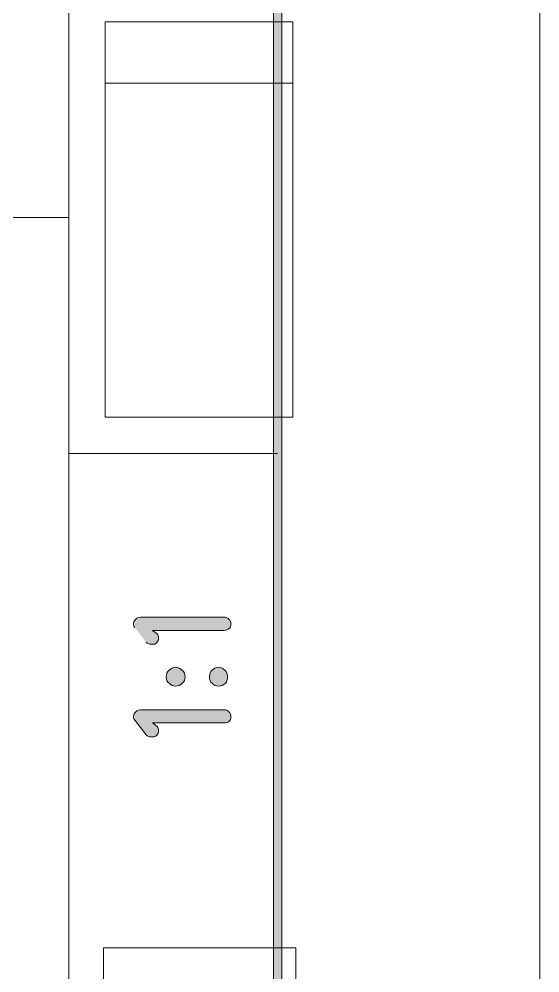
# Model space of a CAD drawing. Header units: inches. Extents: x -1525 to 612, y 0 to 1008.
# Drawn here: x 567.1 to 612, y 726.5 to 808.7 of the extents above; entities that cross this region are included whole.
import ezdxf

# ---------------------------------------------------------------- set-up
doc = ezdxf.new("R2010")
doc.units = ezdxf.units.IN
doc.header["$MEASUREMENT"] = 0
doc.header["$XCLIPFRAME"] = 2
doc.layers.add('Layer 1', color=7, linetype='Continuous', lineweight=0)
picture_1 = doc.add_image_def('image46.png', size_in_pixel=(120, 68))
picture_2 = doc.add_image_def('image47.png', size_in_pixel=(88, 270))

# ---------------------------------------------------------------- blocks, each defined once
blk = doc.blocks.new('Block_43')
at = {"layer": 'Layer 1'}
blk.add_lwpolyline([(574.38, 704.7), (574.38, 728.7), (590.94, 728.7), (590.94, 704.7)], close=True, dxfattribs=at)
blk = doc.blocks.new('Block_50')
at = {"layer": 'Layer 1'}
blk.add_lwpolyline([(574.5, 774.42), (574.5, 803.22), (590.7, 803.22), (590.7, 774.42)], close=True, dxfattribs=at)
image = blk.add_image(picture_1, insert=(574.5, 774.42), size_in_units=(28.8, 16.2), rotation=90, dxfattribs=at)
image.dxf.v_pixel = (0.238235, 0)
blk = doc.blocks.new('Block_51')
at = {"layer": 'Layer 1'}
blk.add_lwpolyline([(574.5, 803.22), (574.5, 808.5), (590.7, 808.5), (590.7, 803.22)], close=True, dxfattribs=at)
image = blk.add_image(picture_2, insert=(574.5, 803.22), size_in_units=(5.28, 16.2), rotation=90, dxfattribs=at)
image.dxf.v_pixel = (0.06, 0)
blk = doc.blocks.new('Block_33')
at = {"layer": 'Layer 1', "true_color": 0x000000, "transparency": 33554687}
h = blk.add_hatch(color=18, dxfattribs=at)
h.dxf.hatch_style = 2
h.paths.add_polyline_path([(589.74, 978.48), (589.02, 977.76), (589.02, 25.44), (24, 25.44), (24, 977.76), (589.02, 977.76), (589.74, 978.48), (23.34, 978.48), (23.34, 24.72), (589.74, 24.72), (589.74, 978.48)])
h = blk.add_hatch(color=18, dxfattribs=at)
h.dxf.hatch_style = 2
edge = h.paths.add_edge_path()
edge.add_spline(control_points=[(577.08, 748.32), (576.96, 748.38), (576.96, 748.5), (576.96, 748.62), (576.96, 748.68), (576.96, 748.8), (577.02, 748.86), (577.14, 749.1), (577.32, 749.22), (577.56, 749.22), (577.56, 749.22), (584.76, 749.22), (584.76, 749.22), (584.94, 749.22), (585.06, 749.16), (585.18, 749.04), (585.3, 748.92), (585.36, 748.8), (585.36, 748.62), (585.36, 748.44), (585.3, 748.32), (585.18, 748.2), (585.06, 748.14), (584.94, 748.08), (584.76, 748.08), (584.76, 748.08), (578.58, 748.08), (578.58, 748.08), (578.58, 748.08), (579, 747.78), (579, 747.78), (579.06, 747.66), (579.12, 747.54), (579.12, 747.42), (579.12, 747.42), (579.12, 747.36), (579.12, 747.3), (579.06, 747.18), (579, 747.06), (578.88, 746.94), (578.76, 746.88), (578.64, 746.88), (578.52, 746.88), (578.52, 746.88), (578.46, 746.88), (578.46, 746.88), (578.34, 746.88), (578.16, 746.94), (578.04, 747.06), (578.04, 747.06), (577.08, 748.32), (577.08, 748.32)], knot_values=[0, 0, 0, 0, 1, 1, 1, 2, 2, 2, 3, 3, 3, 4, 4, 4, 5, 5, 5, 6, 6, 6, 7, 7, 7, 8, 8, 8, 9, 9, 9, 10, 10, 10, 11, 11, 11, 12, 12, 12, 13, 13, 13, 14, 14, 14, 15, 15, 15, 16, 16, 16, 17, 17, 17, 17], degree=3, periodic=0)
edge = h.paths.add_edge_path()
edge.add_spline(control_points=[(581.16, 751.5), (580.98, 751.32), (580.8, 751.26), (580.56, 751.26), (580.38, 751.26), (580.2, 751.32), (580.02, 751.5), (579.84, 751.62), (579.78, 751.86), (579.78, 752.04), (579.78, 752.28), (579.84, 752.46), (580.02, 752.64), (580.2, 752.76), (580.38, 752.88), (580.56, 752.88), (580.8, 752.88), (580.98, 752.76), (581.16, 752.64), (581.34, 752.46), (581.4, 752.28), (581.4, 752.04), (581.4, 751.86), (581.34, 751.62), (581.16, 751.5)], knot_values=[0, 0, 0, 0, 1, 1, 1, 2, 2, 2, 3, 3, 3, 4, 4, 4, 5, 5, 5, 6, 6, 6, 7, 7, 7, 8, 8, 8, 8], degree=3, periodic=0)
edge = h.paths.add_edge_path()
edge.add_spline(control_points=[(584.88, 751.5), (584.7, 751.32), (584.52, 751.26), (584.28, 751.26), (584.04, 751.26), (583.86, 751.32), (583.74, 751.5), (583.56, 751.62), (583.5, 751.86), (583.5, 752.04), (583.5, 752.28), (583.56, 752.46), (583.74, 752.64), (583.86, 752.76), (584.04, 752.88), (584.28, 752.88), (584.52, 752.88), (584.7, 752.76), (584.82, 752.64), (585, 752.46), (585.06, 752.28), (585.06, 752.04), (585.06, 751.86), (585, 751.62), (584.88, 751.5)], knot_values=[0, 0, 0, 0, 1, 1, 1, 2, 2, 2, 3, 3, 3, 4, 4, 4, 5, 5, 5, 6, 6, 6, 7, 7, 7, 8, 8, 8, 8], degree=3, periodic=0)
edge = h.paths.add_edge_path()
edge.add_spline(control_points=[(577.08, 756.3), (576.96, 756.36), (576.96, 756.48), (576.96, 756.6), (576.96, 756.66), (576.96, 756.78), (577.02, 756.84), (577.14, 757.08), (577.32, 757.2), (577.56, 757.2), (577.56, 757.2), (584.76, 757.2), (584.76, 757.2), (584.94, 757.2), (585.06, 757.14), (585.18, 757.02), (585.3, 756.9), (585.36, 756.78), (585.36, 756.6), (585.36, 756.42), (585.3, 756.3), (585.18, 756.18), (585.06, 756.12), (584.94, 756.06), (584.76, 756.06), (584.76, 756.06), (578.58, 756.06), (578.58, 756.06), (578.58, 756.06), (579, 755.76), (579, 755.76), (579.06, 755.64), (579.12, 755.52), (579.12, 755.4), (579.12, 755.34), (579.12, 755.34), (579.12, 755.28), (579.06, 755.16), (579, 755.04), (578.88, 754.92), (578.76, 754.86), (578.64, 754.86), (578.52, 754.86), (578.52, 754.86), (578.46, 754.86), (578.46, 754.86), (578.34, 754.86), (578.16, 754.92), (578.04, 755.04)], knot_values=[0, 0, 0, 0, 1, 1, 1, 2, 2, 2, 3, 3, 3, 4, 4, 4, 5, 5, 5, 6, 6, 6, 7, 7, 7, 8, 8, 8, 9, 9, 9, 10, 10, 10, 11, 11, 11, 12, 12, 12, 13, 13, 13, 14, 14, 14, 15, 15, 15, 16, 16, 16, 16], degree=3, periodic=0)
edge.add_line((578.04, 755.04), (577.08, 756.3))
at = {"layer": 'Layer 1', "color": 18, "lineweight": 9, "true_color": 0x000000}
for p, q in [((571.38, 699.42), (571.38, 977.76)), ((571.38, 791.64), (544.8, 791.64)), ((589.38, 771.3), (571.38, 771.3))]:
    blk.add_line(p, q, dxfattribs=at)
at = {"layer": 'Layer 1'}
blk.add_lwpolyline([(0, 1008), (612, 1008), (612, 0), (0, 0)], close=True, dxfattribs=at)
blk.add_lwpolyline([(589.74, 978.48), (589.02, 977.76), (589.02, 25.44), (24, 25.44), (24, 977.76), (589.02, 977.76), (589.74, 978.48), (23.34, 978.48), (23.34, 24.72), (589.74, 24.72), (589.74, 978.48)], dxfattribs=at)
at = {"layer": 'Layer 1', "color": 18, "lineweight": 9, "true_color": 0x000000}
for points in [[(589.74, 978.48), (23.34, 978.48), (23.34, 24.72), (589.74, 24.72)], [(24, 977.76), (589.02, 977.76), (589.02, 25.44), (24, 25.44)]]:
    blk.add_lwpolyline(points, close=True, dxfattribs=at)
at = {"layer": 'Layer 1'}
for points, knots in [([(577.08, 756.3), (576.96, 756.36), (576.96, 756.48), (576.96, 756.6), (576.96, 756.66), (576.96, 756.78), (577.02, 756.84), (577.14, 757.08), (577.32, 757.2), (577.56, 757.2), (577.56, 757.2), (584.76, 757.2), (584.76, 757.2), (584.94, 757.2), (585.06, 757.14), (585.18, 757.02), (585.3, 756.9), (585.36, 756.78), (585.36, 756.6), (585.36, 756.42), (585.3, 756.3), (585.18, 756.18), (585.06, 756.12), (584.94, 756.06), (584.76, 756.06), (584.76, 756.06), (578.58, 756.06), (578.58, 756.06), (578.58, 756.06), (579, 755.76), (579, 755.76), (579.06, 755.64), (579.12, 755.52), (579.12, 755.4), (579.12, 755.34), (579.12, 755.34), (579.12, 755.28), (579.06, 755.16), (579, 755.04), (578.88, 754.92), (578.76, 754.86), (578.64, 754.86), (578.52, 754.86), (578.52, 754.86), (578.46, 754.86), (578.46, 754.86), (578.34, 754.86), (578.16, 754.92), (578.04, 755.04)], [0, 0, 0, 0, 1, 1, 1, 2, 2, 2, 3, 3, 3, 4, 4, 4, 5, 5, 5, 6, 6, 6, 7, 7, 7, 8, 8, 8, 9, 9, 9, 10, 10, 10, 11, 11, 11, 12, 12, 12, 13, 13, 13, 14, 14, 14, 15, 15, 15, 16, 16, 16, 16]), ([(581.16, 751.5), (580.98, 751.32), (580.8, 751.26), (580.56, 751.26), (580.38, 751.26), (580.2, 751.32), (580.02, 751.5), (579.84, 751.62), (579.78, 751.86), (579.78, 752.04), (579.78, 752.28), (579.84, 752.46), (580.02, 752.64), (580.2, 752.76), (580.38, 752.88), (580.56, 752.88), (580.8, 752.88), (580.98, 752.76), (581.16, 752.64), (581.34, 752.46), (581.4, 752.28), (581.4, 752.04), (581.4, 751.86), (581.34, 751.62), (581.16, 751.5)], [0, 0, 0, 0, 1, 1, 1, 2, 2, 2, 3, 3, 3, 4, 4, 4, 5, 5, 5, 6, 6, 6, 7, 7, 7, 8, 8, 8, 8]), ([(584.88, 751.5), (584.7, 751.32), (584.52, 751.26), (584.28, 751.26), (584.04, 751.26), (583.86, 751.32), (583.74, 751.5), (583.56, 751.62), (583.5, 751.86), (583.5, 752.04), (583.5, 752.28), (583.56, 752.46), (583.74, 752.64), (583.86, 752.76), (584.04, 752.88), (584.28, 752.88), (584.52, 752.88), (584.7, 752.76), (584.82, 752.64), (585, 752.46), (585.06, 752.28), (585.06, 752.04), (585.06, 751.86), (585, 751.62), (584.88, 751.5)], [0, 0, 0, 0, 1, 1, 1, 2, 2, 2, 3, 3, 3, 4, 4, 4, 5, 5, 5, 6, 6, 6, 7, 7, 7, 8, 8, 8, 8]), ([(577.08, 748.32), (576.96, 748.38), (576.96, 748.5), (576.96, 748.62), (576.96, 748.68), (576.96, 748.8), (577.02, 748.86), (577.14, 749.1), (577.32, 749.22), (577.56, 749.22), (577.56, 749.22), (584.76, 749.22), (584.76, 749.22), (584.94, 749.22), (585.06, 749.16), (585.18, 749.04), (585.3, 748.92), (585.36, 748.8), (585.36, 748.62), (585.36, 748.44), (585.3, 748.32), (585.18, 748.2), (585.06, 748.14), (584.94, 748.08), (584.76, 748.08), (584.76, 748.08), (578.58, 748.08), (578.58, 748.08), (578.58, 748.08), (579, 747.78), (579, 747.78), (579.06, 747.66), (579.12, 747.54), (579.12, 747.42), (579.12, 747.42), (579.12, 747.36), (579.12, 747.3), (579.06, 747.18), (579, 747.06), (578.88, 746.94), (578.76, 746.88), (578.64, 746.88), (578.52, 746.88), (578.52, 746.88), (578.46, 746.88), (578.46, 746.88), (578.34, 746.88), (578.16, 746.94), (578.04, 747.06), (578.04, 747.06), (577.08, 748.32), (577.08, 748.32)], [0, 0, 0, 0, 1, 1, 1, 2, 2, 2, 3, 3, 3, 4, 4, 4, 5, 5, 5, 6, 6, 6, 7, 7, 7, 8, 8, 8, 9, 9, 9, 10, 10, 10, 11, 11, 11, 12, 12, 12, 13, 13, 13, 14, 14, 14, 15, 15, 15, 16, 16, 16, 17, 17, 17, 17])]:
    blk.add_open_spline(points, degree=3, knots=knots, dxfattribs=at)
for name in ['Block_51', 'Block_50', 'Block_43']:
    blk.add_blockref(name, (0, 0), dxfattribs=at)
blk = doc.blocks.new('Block_32')
at = {"layer": 'Layer 1'}
blk.add_blockref('Block_33', (0, 0), dxfattribs=at)

msp = doc.modelspace()

# ---------------------------------------------------------------- block references
at = {"layer": 'Layer 1'}
msp.add_blockref('Block_32', (0, 0), dxfattribs=at)

doc.saveas('drawing.dxf')
